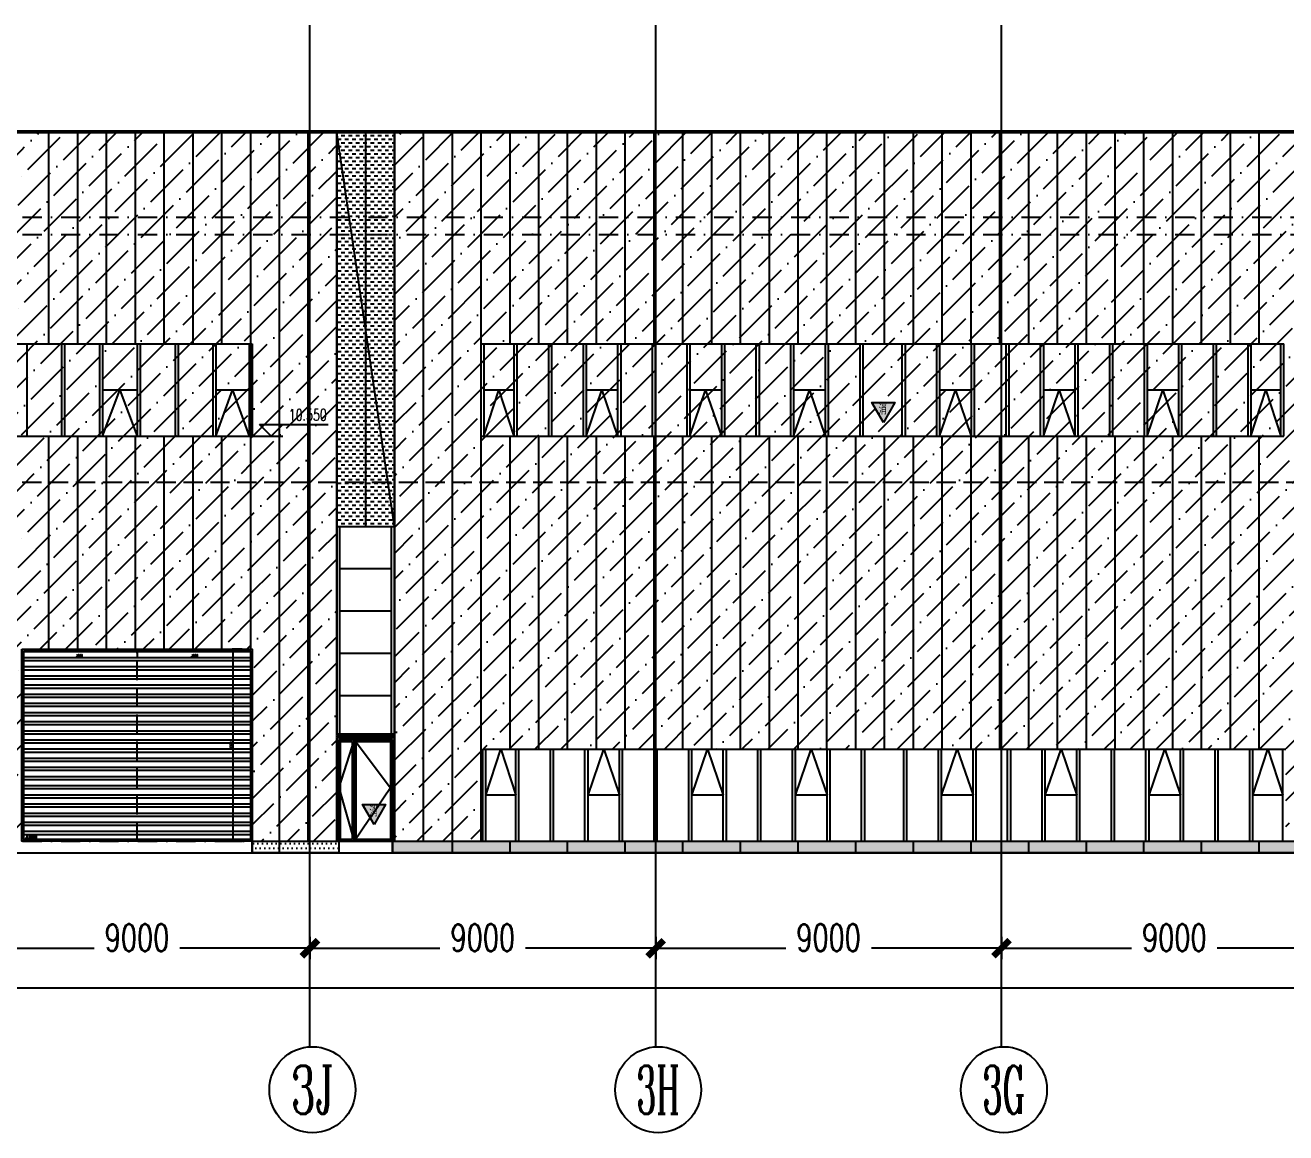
# Model space of a CAD drawing. Extents: x -2072575 to 87763, y 445513 to 805276.
# Drawn here: x -29752 to 3058, y 495627 to 524462 of the extents above; entities that cross this region are included whole.
import ezdxf
from ezdxf.enums import TextEntityAlignment as Align

# ---------------------------------------------------------------- set-up
doc = ezdxf.new("R2010")
doc.units = 0
doc.header["$LTSCALE"] = 1000
for name, pattern in [('__DASH', [0.35, 0.25, -0.1]), ('CENTER', [2, 1.25, -0.25, 0.25, -0.25]), ('DASHDOT', [1, 0.5, -0.25, 0, -0.25]), ('DOT', [0.25, 0, -0.25]), ('DOTE', [2.42, 2, -0.2, 0.02, -0.2])]:
    doc.linetypes.add(name, pattern=pattern)
doc.layers.get('Defpoints').update_dxf_attribs({"color": 210})
for name, color, linetype in [('!ZN1-填充-8', 8, 'Continuous'), ('!ZN1-文字-7', 7, 'Continuous'), ('!ZN1-标注-173', 173, 'Continuous'), ('!ZN3-玻璃幕墙-4', 4, 'Continuous'), ('!ZN4-辅助材料-1', 1, 'Continuous'), ('!ZN5-铝材断面-6', 6, 'Continuous'), ('!ZN7-索引-3', 3, 'Continuous'), ('3符号', 3, 'Continuous'), ('3铝板幕墙', 3, 'Continuous'), ('4玻璃幕墙', 4, 'Continuous'), ('A-AXIS-DOTE', 14, 'DOTE'), ('A-HATCH-2', 251, 'Continuous'), ('A-LIN-V', 9, 'Continuous'), ('A-WINDOW', 140, 'Continuous'), ('A-云线', 50, 'Continuous'), ('A-门窗表显示尺寸', 160, 'Continuous'), ('AS-WALL', 40, 'Continuous'), ('DIM', 173, 'Continuous'), ('DIM_ELEV', 3, 'Continuous'), ('DOT', 8, 'DOT'), ('DOTE', 1, 'CENTER'), ('IE-填充-JYZS', 7, 'Continuous'), ('PUB_TEXT', 7, 'Continuous'), ('压型钢板', 23, 'Continuous')]:
    doc.layers.add(name, color=color, linetype=linetype)
doc.layers.add('A-WALL-HATCH', color=8, linetype='Continuous', lineweight=13)
doc.layers.add('A-加建区域', color=47, linetype='Continuous', plot=False)
doc.styles.add('_TCH_AXIS', font='COMPLEX', dxfattribs={"bigfont": 'GBCBIG'})
doc.styles.add('_TCH_DIM', font='SIMPLEX', dxfattribs={"bigfont": 'GBCBIG'})
doc.styles.add('A-DIM_T3', font='SIMPLEX', dxfattribs={"width": 0.705882, "bigfont": 'GBCBIG'})
doc.styles.add('A-STANDARD', font='SIMPLEX', dxfattribs={"bigfont": 'GBCBIG'})
doc.styles.add('DHTEXT-1', font='romans.shx', dxfattribs={"width": 0.7, "bigfont": 'chinese.shx'})
doc.styles.add('样式 1', font='romans.shx', dxfattribs={"width": 0.7, "bigfont": 'chinese.shx'})
doc.dimstyles.new('A-DIM&&20', dxfattribs={"dimtxt": 59.5, "dimasz": 20, "dimexe": 20, "dimexo": 20, "dimgap": 25.25, "dimtad": 1, "dimdec": 0, "dimzin": 0, "dimdsep": 46, "dimtxsty": 'A-DIM_T3', "dimblk": 'ARCHTICK', "dimcen": 0.09, "dimclrt": 7, "dimazin": 2, "dimtfac": 1, "dimtdec": 0, "dimtix": 1, "dimtmove": 2, "dimatfit": 3, "dimfxl": 0, "dimtolj": 1, "dimtzin": 0, "dimarcsym": 0})
doc.dimstyles.new('ZN280', dxfattribs={"dimscale": 280, "dimtxt": 2.5, "dimasz": 1.5, "dimexe": 1, "dimexo": 2, "dimgap": 0.9, "dimtad": 1, "dimdec": 0, "dimdsep": 46, "dimtxsty": 'DHTEXT-1', "dimblk": 'ARCHTICK', "dimcen": 2.5, "dimclrd": 173, "dimclre": 173, "dimclrt": 7, "dimazin": 2, "dimtfac": 1, "dimtdec": 0, "dimtix": 1, "dimtmove": 2, "dimatfit": 3, "dimfxl": 0, "dimarcsym": 0})
pattern_1 = [(45, (119669.48, -503214.68), (252.5697, 926.0889), [1190.625, -238.125, 0, -238.125])]

# ---------------------------------------------------------------- blocks, each defined once
blk = doc.blocks.new('消防救援口标识')
blk.add_wipeout([(0, 0), (-150, 260), (150, 260)]).dxf.layer = '!ZN1-标注-173'
at = {"layer": '!ZN1-填充-8'}
h = blk.add_hatch(color=252, dxfattribs=at)
h.dxf.hatch_style = 1
h.paths.add_polyline_path([(0, 0), (-150, 260), (150, 260)])
at = {"layer": '!ZN1-标注-173'}
blk.add_lwpolyline([(0, 0), (-150, 260), (150, 260)], close=True, dxfattribs=at)
at = {"layer": '!ZN1-文字-7', "ltscale": 1.5, "style": '样式 1', "width": 0.7}
blk.add_text('消', height=120, dxfattribs=at).set_placement((-62, 164), align=Align.MIDDLE_LEFT)
blk = doc.blocks.new('w4243')
at = {"layer": '!ZN4-辅助材料-1', "xscale": 2, "yscale": 2, "zscale": 2}
blk.add_blockref('消防救援口标识', (-1646421, 506714), dxfattribs=at)
blk = doc.blocks.new('WM1328')
at = {"layer": '4玻璃幕墙'}
for p, q in [((-1822540, 519937), (-1821040, 519937)), ((-1822540, 517237), (-1822540, 519937)), ((-1822490, 517237), (-1822490, 519887)), ((-1822490, 519887), (-1822090, 519887)), ((-1822440, 517287), (-1822440, 519837)), ((-1822440, 519837), (-1822140, 519837)), ((-1822140, 519837), (-1822140, 517287)), ((-1822090, 517237), (-1822090, 519887)), ((-1822090, 519887), (-1821090, 519887)), ((-1822040, 517287), (-1822040, 519837)), ((-1822040, 519837), (-1821140, 519837)), ((-1821090, 519887), (-1821090, 517237)), ((-1821040, 519937), (-1821040, 517237)), ((-1821040, 517237), (-1822540, 517237)), ((-1822140, 517287), (-1822440, 517287)), ((-1821140, 517287), (-1822040, 517287))]:
    blk.add_line(p, q, dxfattribs=at)
blk.add_lwpolyline([(-1822090, 519887), (-1822490, 518640), (-1822090, 517237)], dxfattribs=at)
at = {"layer": 'A-WALL-HATCH'}
blk.add_blockref('w4243', (-175149, 10966), dxfattribs=at)
at = {"layer": '4玻璃幕墙'}
blk.add_line((-1821140, 519837), (-1821140, 517287), dxfattribs=at)
blk.add_lwpolyline([(-1822090, 519887), (-1821140, 518630), (-1822090, 517237)], dxfattribs=at)
blk = doc.blocks.new('_ArchTick')
at = {"color": 0, "linetype": 'ByBlock', "const_width": 0.4}
blk.add_lwpolyline([(-0.5, -0.5), (0.5, 0.5)], dxfattribs=at)
blk = doc.blocks.new('*D29')
at = {"layer": 'A-门窗表显示尺寸', "color": 0, "lineweight": -2, "transparency": 16777216}
for p, q in [((-1641480, 522217), (-1641480, 522000)), ((-1641480, 522020), (-1638480, 522020)), ((-1638480, 522217), (-1638480, 522000))]:
    blk.add_line(p, q, dxfattribs=at)
at = {"layer": 'Defpoints', "color": 0, "transparency": 16777216}
for p in [(-1641480, 522237), (-1638480, 522237), (-1638480, 522020)]:
    blk.add_point(p, dxfattribs=at)
at = {"layer": 'A-门窗表显示尺寸', "color": 0, "lineweight": -2, "transparency": 16777216, "xscale": 20, "yscale": 20, "zscale": 20, "rotation": 180}
blk.add_blockref('_ArchTick', (-1641480, 522020), dxfattribs=at)
at = {"layer": 'A-门窗表显示尺寸', "color": 0, "lineweight": -2, "transparency": 16777216, "xscale": 20, "yscale": 20, "zscale": 20}
blk.add_blockref('_ArchTick', (-1638480, 522020), dxfattribs=at)
at = {"layer": 'A-门窗表显示尺寸', "color": 7, "transparency": 16777216, "insert": (-1639980, 522075), "char_height": 59.5, "attachment_point": 5, "style": 'A-DIM_T3'}
blk.add_mtext('\\A1;3000', dxfattribs=at)
blk = doc.blocks.new('*D30')
at = {"layer": 'A-门窗表显示尺寸', "color": 0, "lineweight": -2, "transparency": 16777216}
for p, q in [((-1644480, 522217), (-1644480, 522000)), ((-1644480, 522020), (-1641480, 522020)), ((-1641480, 522217), (-1641480, 522000))]:
    blk.add_line(p, q, dxfattribs=at)
at = {"layer": 'Defpoints', "color": 0, "transparency": 16777216}
for p in [(-1644480, 522237), (-1641480, 522237), (-1641480, 522020)]:
    blk.add_point(p, dxfattribs=at)
at = {"layer": 'A-门窗表显示尺寸', "color": 0, "lineweight": -2, "transparency": 16777216, "xscale": 20, "yscale": 20, "zscale": 20, "rotation": 180}
blk.add_blockref('_ArchTick', (-1644480, 522020), dxfattribs=at)
at = {"layer": 'A-门窗表显示尺寸', "color": 0, "lineweight": -2, "transparency": 16777216, "xscale": 20, "yscale": 20, "zscale": 20}
blk.add_blockref('_ArchTick', (-1641480, 522020), dxfattribs=at)
at = {"layer": 'A-门窗表显示尺寸', "color": 7, "transparency": 16777216, "insert": (-1642980, 522075), "char_height": 59.5, "attachment_point": 5, "style": 'A-DIM_T3'}
blk.add_mtext('\\A1;3000', dxfattribs=at)
blk = doc.blocks.new('*D31')
at = {"layer": 'A-门窗表显示尺寸', "color": 0, "lineweight": -2, "transparency": 16777216}
for p, q in [((-1638740, 522237), (-1639001, 522237)), ((-1638981, 517237), (-1638981, 522237)), ((-1638740, 517237), (-1639001, 517237))]:
    blk.add_line(p, q, dxfattribs=at)
at = {"layer": 'Defpoints', "color": 0, "transparency": 16777216}
for p in [(-1638981, 522237), (-1638720, 522237), (-1638720, 517237)]:
    blk.add_point(p, dxfattribs=at)
at = {"layer": 'A-门窗表显示尺寸', "color": 0, "lineweight": -2, "transparency": 16777216, "xscale": 20, "yscale": 20, "zscale": 20}
for p, rotation in [((-1638981, 522237), 90), ((-1638981, 517237), 270)]:
    blk.add_blockref('_ArchTick', p, dxfattribs=dict(at, rotation=rotation))
at = {"layer": 'A-门窗表显示尺寸', "color": 7, "transparency": 16777216, "insert": (-1639036, 519737), "char_height": 59.5, "attachment_point": 5, "rotation": 90, "style": 'A-DIM_T3'}
blk.add_mtext('\\A1;5000', dxfattribs=at)
blk = doc.blocks.new('*D1073')
at = {"layer": 'Defpoints', "color": 0, "ltscale": 2800, "transparency": 16777216}
for p in [(0, -1926), (184000, -1926), (184000, -3824)]:
    blk.add_point(p, dxfattribs=at)
at = {"layer": 'DIM', "color": 173, "linetype": 'ByBlock', "lineweight": -2, "ltscale": 2800, "transparency": 16777216}
for p, q in [((0, -2486), (0, -4104)), ((184000, -2486), (184000, -4104)), ((0, -3824), (90403, -3824)), ((184000, -3824), (93497, -3824))]:
    blk.add_line(p, q, dxfattribs=at)
at = {"layer": 'DIM', "color": 173, "lineweight": -2, "ltscale": 2800, "transparency": 16777216, "xscale": 420, "yscale": 420, "zscale": 420, "rotation": 180}
blk.add_blockref('_ArchTick', (0, -3824), dxfattribs=at)
at = {"layer": 'DIM', "color": 173, "lineweight": -2, "ltscale": 2800, "transparency": 16777216, "xscale": 420, "yscale": 420, "zscale": 420}
blk.add_blockref('_ArchTick', (184000, -3824), dxfattribs=at)
at = {"layer": 'DIM', "color": 7, "ltscale": 2800, "transparency": 16777216, "insert": (91950, -3549), "char_height": 700, "attachment_point": 5, "style": 'DHTEXT-1'}
blk.add_mtext('184000', dxfattribs=at)
blk = doc.blocks.new('*D1090')
at = {"layer": 'Defpoints', "color": 0, "ltscale": 2800, "transparency": 16777216}
for p in [(103000, -1926), (112000, -1926), (112000, -2784)]:
    blk.add_point(p, dxfattribs=at)
at = {"layer": 'DIM', "color": 173, "linetype": 'ByBlock', "lineweight": -2, "ltscale": 2800, "transparency": 16777216}
for p, q in [((103000, -2486), (103000, -3064)), ((112000, -2486), (112000, -3064)), ((103000, -2784), (106385, -2784)), ((112000, -2784), (108615, -2784))]:
    blk.add_line(p, q, dxfattribs=at)
at = {"layer": 'DIM', "color": 173, "lineweight": -2, "ltscale": 2800, "transparency": 16777216, "xscale": 420, "yscale": 420, "zscale": 420, "rotation": 180}
blk.add_blockref('_ArchTick', (103000, -2784), dxfattribs=at)
at = {"layer": 'DIM', "color": 173, "lineweight": -2, "ltscale": 2800, "transparency": 16777216, "xscale": 420, "yscale": 420, "zscale": 420}
blk.add_blockref('_ArchTick', (112000, -2784), dxfattribs=at)
at = {"layer": 'DIM', "color": 7, "ltscale": 2800, "transparency": 16777216, "insert": (107500, -2509), "char_height": 700, "attachment_point": 5, "style": 'DHTEXT-1'}
blk.add_mtext('9000', dxfattribs=at)
blk = doc.blocks.new('*D1091')
at = {"layer": 'Defpoints', "color": 0, "ltscale": 2800, "transparency": 16777216}
for p in [(112000, -1926), (121000, -1926), (121000, -2784)]:
    blk.add_point(p, dxfattribs=at)
at = {"layer": 'DIM', "color": 173, "linetype": 'ByBlock', "lineweight": -2, "ltscale": 2800, "transparency": 16777216}
for p, q in [((112000, -2486), (112000, -3064)), ((121000, -2486), (121000, -3064)), ((112000, -2784), (115385, -2784)), ((121000, -2784), (117615, -2784))]:
    blk.add_line(p, q, dxfattribs=at)
at = {"layer": 'DIM', "color": 173, "lineweight": -2, "ltscale": 2800, "transparency": 16777216, "xscale": 420, "yscale": 420, "zscale": 420, "rotation": 180}
blk.add_blockref('_ArchTick', (112000, -2784), dxfattribs=at)
at = {"layer": 'DIM', "color": 173, "lineweight": -2, "ltscale": 2800, "transparency": 16777216, "xscale": 420, "yscale": 420, "zscale": 420}
blk.add_blockref('_ArchTick', (121000, -2784), dxfattribs=at)
at = {"layer": 'DIM', "color": 7, "ltscale": 2800, "transparency": 16777216, "insert": (116500, -2509), "char_height": 700, "attachment_point": 5, "style": 'DHTEXT-1'}
blk.add_mtext('9000', dxfattribs=at)
blk = doc.blocks.new('*D1092')
at = {"layer": 'Defpoints', "color": 0, "ltscale": 2800, "transparency": 16777216}
for p in [(121000, -1926), (130000, -1926), (130000, -2784)]:
    blk.add_point(p, dxfattribs=at)
at = {"layer": 'DIM', "color": 173, "linetype": 'ByBlock', "lineweight": -2, "ltscale": 2800, "transparency": 16777216}
for p, q in [((121000, -2486), (121000, -3064)), ((130000, -2486), (130000, -3064)), ((121000, -2784), (124385, -2784)), ((130000, -2784), (126615, -2784))]:
    blk.add_line(p, q, dxfattribs=at)
at = {"layer": 'DIM', "color": 173, "lineweight": -2, "ltscale": 2800, "transparency": 16777216, "xscale": 420, "yscale": 420, "zscale": 420, "rotation": 180}
blk.add_blockref('_ArchTick', (121000, -2784), dxfattribs=at)
at = {"layer": 'DIM', "color": 173, "lineweight": -2, "ltscale": 2800, "transparency": 16777216, "xscale": 420, "yscale": 420, "zscale": 420}
blk.add_blockref('_ArchTick', (130000, -2784), dxfattribs=at)
at = {"layer": 'DIM', "color": 7, "ltscale": 2800, "transparency": 16777216, "insert": (125500, -2509), "char_height": 700, "attachment_point": 5, "style": 'DHTEXT-1'}
blk.add_mtext('9000', dxfattribs=at)
blk = doc.blocks.new('*D1093')
at = {"layer": 'Defpoints', "color": 0, "ltscale": 2800, "transparency": 16777216}
for p in [(130000, -1926), (139000, -1926), (139000, -2784)]:
    blk.add_point(p, dxfattribs=at)
at = {"layer": 'DIM', "color": 173, "linetype": 'ByBlock', "lineweight": -2, "ltscale": 2800, "transparency": 16777216}
for p, q in [((130000, -2486), (130000, -3064)), ((139000, -2486), (139000, -3064)), ((130000, -2784), (133385, -2784)), ((139000, -2784), (135615, -2784))]:
    blk.add_line(p, q, dxfattribs=at)
at = {"layer": 'DIM', "color": 173, "lineweight": -2, "ltscale": 2800, "transparency": 16777216, "xscale": 420, "yscale": 420, "zscale": 420, "rotation": 180}
blk.add_blockref('_ArchTick', (130000, -2784), dxfattribs=at)
at = {"layer": 'DIM', "color": 173, "lineweight": -2, "ltscale": 2800, "transparency": 16777216, "xscale": 420, "yscale": 420, "zscale": 420}
blk.add_blockref('_ArchTick', (139000, -2784), dxfattribs=at)
at = {"layer": 'DIM', "color": 7, "ltscale": 2800, "transparency": 16777216, "insert": (134500, -2509), "char_height": 700, "attachment_point": 5, "style": 'DHTEXT-1'}
blk.add_mtext('9000', dxfattribs=at)
blk = doc.blocks.new('卓越-轴号')
blk.add_circle((0, 0), 4)
at = {"color": 0, "style": '_TCH_AXIS', "width": 1.041667, "flags": 8}
blk.add_attdef('A', text='', height=4.48, dxfattribs=at).set_placement((-2, -2.24), (2, -2.24), align=Align.FIT)
blk = doc.blocks.new('*U117')
at = {"layer": '!ZN3-玻璃幕墙-4', "color": 7, "ltscale": 10}
blk.add_lwpolyline([(0, 0), (453, 1200), (905, 0)], dxfattribs=at)
blk = doc.blocks.new('*U116')
at = {"layer": '!ZN3-玻璃幕墙-4', "color": 7, "ltscale": 10}
blk.add_lwpolyline([(0, 0), (433, 1200), (865, 0)], dxfattribs=at)
blk = doc.blocks.new('*U92')
at = {"layer": '!ZN3-玻璃幕墙-4', "color": 7, "ltscale": 10}
blk.add_lwpolyline([(0, 0), (390, 1200), (780, 0)], dxfattribs=at)
blk = doc.blocks.new('*U89')
at = {"layer": '!ZN3-玻璃幕墙-4', "color": 7, "ltscale": 10}
blk.add_lwpolyline([(0, 0), (410, 1200), (820, 0)], dxfattribs=at)
blk = doc.blocks.new('*U104')
at = {"layer": '!ZN3-玻璃幕墙-4', "color": 7, "ltscale": 10}
blk.add_lwpolyline([(0, 0), (390, 1200), (780, 0)], dxfattribs=at)
blk = doc.blocks.new('20250919091115')
at = {"layer": '!ZN1-填充-8'}
h = blk.add_hatch(dxfattribs=at)
h.set_pattern_fill('ANSI36', color=256, scale=300, style=0)
h.set_pattern_definition(pattern_1)
h.paths.add_polyline_path([(101942, 1111), (101942, 1289), (101853, 1289), (101853, 1111)], flags=0)
h.paths.add_polyline_path([(95745, 2143), (95955, 2143), (95955, 2232), (95745, 2232)], flags=0)
h.paths.add_polyline_path([(89585, 98), (89838, 98), (89838, 187), (89585, 187)], flags=0)
h.paths.add_polyline_path([(89500, 0), (89500, 2400), (102240, 2400), (102240, 0), (104500, 0), (104500, 18450), (87200, 18450), (87200, 8400), (87200, 3000), (87200, 2800), (87200, 0), (87200, 0)])
h = blk.add_hatch(dxfattribs=at)
h.set_pattern_fill('ANSI36', color=256, scale=300, style=0)
h.set_pattern_definition(pattern_1)
h.paths.add_polyline_path([(110500, 18450), (104500, 18450), (104500, 5000), (110500, 5000)])
h = blk.add_hatch(dxfattribs=at)
h.set_pattern_fill('ANSI36', color=256, scale=300, style=0)
h.set_pattern_definition(pattern_1)
h.paths.add_polyline_path([(110500, 0), (112700, 0), (112700, 18450), (110500, 18450)])
blk = doc.blocks.new('20250919091138')
at = {"layer": '!ZN1-填充-8'}
h = blk.add_hatch(dxfattribs=at)
h.set_pattern_fill('ANSI36', color=256, scale=300, style=0)
h.set_pattern_definition(pattern_1)
h.paths.add_polyline_path([(114200, 0), (116500, 0), (116500, 2400), (137400, 2400), (137400, 0), (116500, 0), (139600, 0), (139600, 18450), (114200, 18450)])
blk = doc.blocks.new('20250924150415')
at = {"ltscale": 10}
blk.add_wipeout([(0, 0), (0, 120), (1500, 120), (1500, 0)], dxfattribs=at).dxf.layer = '3铝板幕墙'
at = {"layer": '!ZN1-填充-8'}
h = blk.add_hatch(dxfattribs=at)
h.set_pattern_fill('DOTS', color=141, scale=20, style=0)
h.set_pattern_definition([(0, (1780047.875, -510492.864), (15.875, 31.75), [0, -31.75])])
h.paths.add_polyline_path([(0, 120), (1500, 120), (1500, 0), (0, 0)])
blk = doc.blocks.new('434')
at = {"layer": 'A-HATCH-2'}
h = blk.add_hatch(dxfattribs=at)
h.set_pattern_fill('ANSI32', color=256, scale=50, angle=45)
h.set_pattern_definition([(180, (-500, 6e-11), (-1e-14, -238.125), []), (180, (-579.38, 79.38), (-1e-14, -238.125), [])])
h.paths.add_polyline_path([(-1644480.2, 522187.5), (-1638530.2, 522187.5), (-1638530.2, 517287.5), (-1644480.2, 517287.5)])
at = {"layer": 'A-AXIS-DOTE', "linetype": '__DASH', "ltscale": 2}
blk.add_line((-1641480.2, 517237.5), (-1641480.2, 522237.5), dxfattribs=at)
at = {"layer": 'A-WINDOW'}
for points in [[(-1644480.2, 522237.5), (-1638480.2, 522237.5), (-1638480.2, 517237.5), (-1644480.2, 517237.5)], [(-1644430.2, 522187.5), (-1638530.2, 522187.5), (-1638530.2, 517287.5), (-1644430.2, 517287.5)]]:
    blk.add_lwpolyline(points, close=True, dxfattribs=at)
at = {"layer": 'A-门窗表显示尺寸', "color": 3, "style": 'A-STANDARD', "width": 0.705882}
blk.add_text('JLM6050', height=59.5, dxfattribs=at).set_placement((-1644380, 517317.5))
at = {"layer": 'A-门窗表显示尺寸'}
for p1, p2, distance, picture, middle in [((-1644480.2, 522237.5), (-1641480.2, 522237.5), -217.5, '*D30', (-1642980.2, 522075)), ((-1641480.2, 522237.5), (-1638480.2, 522237.5), -217.5, '*D29', (-1639980.2, 522075)), ((-1638720.2, 517237.5), (-1638720.2, 522237.5), 260.4, '*D31', (-1639035.6, 519737.5))]:
    dim = blk.add_aligned_dim(p1=p1, p2=p2, distance=distance, dimstyle='A-DIM&&20', dxfattribs=at)
    dim.commit()
    dim.dimension.update_dxf_attribs({"geometry": picture, "text_midpoint": middle})
blk = doc.blocks.new('20250821140411')
at = {"layer": 'DOT', "linetype": 'DASHDOT'}
for p, q in [((-7489.1, 18500), (190989.5, 18500)), ((-7489.1, 16250), (190989.5, 16250)), ((-7489.1, 15800), (190989.5, 15800)), ((-7489.1, 0), (190989.5, 0))]:
    blk.add_line(p, q, dxfattribs=at)
at = {"layer": 'DOTE', "ltscale": 280}
for p, q in [((112000, -5350), (112000, 21247.6)), ((121000, -5350), (121000, 21247.6)), ((130000, -5350), (130000, 21247.6))]:
    blk.add_line(p, q, dxfattribs=at)
at = {"layer": '3符号', "color": 7}
ref = blk.add_blockref('卓越-轴号', (112064.3, -6468.2), dxfattribs=dict(at, xscale=280, yscale=280, zscale=280))
ref.add_attrib('A', '3J', dxfattribs={"layer": '0', "color": 0, "height": 1254.4, "style": '_TCH_AXIS', "width": 0.625}).set_placement((111504.3, -7095.4), (112624.3, -7095.4), align=Align.FIT)
ref = blk.add_blockref('卓越-轴号', (121064.3, -6468.2), dxfattribs=dict(at, xscale=280, yscale=280, zscale=280))
ref.add_attrib('A', '3H', dxfattribs={"layer": '0', "color": 0, "height": 1254.4, "style": '_TCH_AXIS', "width": 0.480769}).set_placement((120504.3, -7095.4), (121624.3, -7095.4), align=Align.FIT)
ref = blk.add_blockref('卓越-轴号', (130064.3, -6468.2), dxfattribs=dict(at, xscale=280, yscale=280, zscale=280))
ref.add_attrib('A', '3G', dxfattribs={"layer": '0', "color": 0, "height": 1254.4, "style": '_TCH_AXIS', "width": 0.506757}).set_placement((129504.3, -7095.4), (130624.3, -7095.4), align=Align.FIT)
at = {"layer": 'A-LIN-V'}
blk.add_blockref('434', (1748980.2, -517237.5), dxfattribs=at)
at = {"layer": 'DIM', "ltscale": 2800}
for base, p1, p2, picture, middle in [((184000, -3824.1), (0, -1926.1), (184000, -1926.1), '*D1073', (91950, -3549.1)), ((112000, -2784.1), (103000, -1926.1), (112000, -1926.1), '*D1090', (107500, -2509.1)), ((121000, -2784.1), (112000, -1926.1), (121000, -1926.1), '*D1091', (116500, -2509.1)), ((130000, -2784.1), (121000, -1926.1), (130000, -1926.1), '*D1092', (125500, -2509.1)), ((139000, -2784.1), (130000, -1926.1), (139000, -1926.1), '*D1093', (134500, -2509.1))]:
    dim = blk.add_linear_dim(base=base, p1=p1, p2=p2, angle=0, dimstyle='ZN280', dxfattribs=at)
    dim.commit()
    dim.dimension.update_dxf_attribs({"geometry": picture, "text_midpoint": middle, "dimtype": 129})

msp = doc.modelspace()

# ---------------------------------------------------------------- hatches: boundary and pattern name
at = {"layer": '!ZN1-填充-8'}
h = msp.add_hatch(dxfattribs=at)
h.set_pattern_fill('DOTS', color=141, scale=75, style=0)
h.paths.add_polyline_path([(-23841.4, 503214.7), (-21591.8, 503214.7), (-21591.8, 502914.7), (-23841.4, 502914.7)])
h = msp.add_hatch(dxfattribs=at)
h.set_pattern_fill('DOTS', color=141, scale=75, style=0)
h.paths.add_polyline_path([(-20191.8, 503214.7), (24658.2, 503214.7), (24658.2, 502914.7), (-20191.8, 502914.7)])
at = {"layer": 'IE-填充-JYZS', "ltscale": 10}
h = msp.add_hatch(dxfattribs=at)
h.set_pattern_fill('DOTS', color=141, scale=10)
h.set_pattern_definition([(0, (-135241.771, 521664.675), (7.9375, 15.875), [0, -15.875])])
h.paths.add_polyline_path([(-135241.8, 521714.7), (50458.2, 521714.7), (50458.2, 521664.7), (-135241.8, 521664.7)])
h = msp.add_hatch(dxfattribs=at)
h.set_pattern_fill('DASH', color=253, scale=100)
h.set_pattern_definition([(0, (-14672.3, 0), (95.25, 95.25), [95.25, -95.25])])
h.paths.add_polyline_path([(-21641.8, 511414.7), (-20141.8, 511414.7), (-20141.8, 521664.7), (-21641.8, 521664.7)])

# ---------------------------------------------------------------- linework, layer by layer
at = {"layer": '3铝板幕墙', "ltscale": 1000}
for p, q in [((-29141.8, 521714.7), (-29141.8, 521664.7)), ((-27641.8, 521714.7), (-27641.8, 521664.7)), ((-26141.8, 521714.7), (-26141.8, 521664.7)), ((-24641.8, 521714.7), (-24641.8, 521664.7)), ((-23141.8, 521714.7), (-23141.8, 521664.7)), ((-21641.8, 521714.7), (-21641.8, 521664.7)), ((-20141.8, 521714.7), (-20141.8, 521664.7)), ((-18641.8, 521714.7), (-18641.8, 521664.7)), ((-17141.8, 521714.7), (-17141.8, 521664.7)), ((-15641.8, 521714.7), (-15641.8, 521664.7)), ((-14141.8, 521714.7), (-14141.8, 521664.7)), ((-12641.8, 521714.7), (-12641.8, 521664.7)), ((-11141.8, 521714.7), (-11141.8, 521664.7)), ((-9641.8, 521714.7), (-9641.8, 521664.7)), ((-8141.8, 521714.7), (-8141.8, 521664.7)), ((-6641.8, 521714.7), (-6641.8, 521664.7)), ((-5141.8, 521714.7), (-5141.8, 521664.7)), ((-3641.8, 521714.7), (-3641.8, 521664.7)), ((-2141.8, 521714.7), (-2141.8, 521664.7)), ((-641.8, 521714.7), (-641.8, 521664.7)), ((858.2, 521714.7), (858.2, 521664.7)), ((2358.2, 521714.7), (2358.2, 521664.7)), ((-23141.8, 503214.7), (-23141.8, 502914.7)), ((-18641.8, 503214.7), (-18641.8, 502914.7)), ((-17141.8, 503214.7), (-17141.8, 502914.7)), ((-15641.8, 503214.7), (-15641.8, 502914.7)), ((-14141.8, 503214.7), (-14141.8, 502914.7)), ((-12641.8, 503214.7), (-12641.8, 502914.7)), ((-11141.8, 503214.7), (-11141.8, 502914.7)), ((-9641.8, 503214.7), (-9641.8, 502914.7)), ((-8141.8, 503214.7), (-8141.8, 502914.7)), ((-6641.8, 503214.7), (-6641.8, 502914.7)), ((-5141.8, 503214.7), (-5141.8, 502914.7)), ((-3641.8, 503214.7), (-3641.8, 502914.7)), ((-2141.8, 503214.7), (-2141.8, 502914.7)), ((-641.8, 503214.7), (-641.8, 502914.7)), ((858.2, 503214.7), (858.2, 502914.7)), ((2358.2, 503214.7), (2358.2, 502914.7))]:
    msp.add_line(p, q, dxfattribs=at)
msp.add_lwpolyline([(-135241.8, 521714.7), (50458.2, 521714.7), (50458.2, 521664.7), (-135241.8, 521664.7)], close=True, dxfattribs=at)
at = {"layer": '4玻璃幕墙', "ltscale": 10}
for p, q in [((-44841.8, 516164.7), (-23841.8, 516164.7)), ((-29711.8, 516164.7), (-29711.8, 513764.7)), ((-28806.8, 516164.7), (-28806.8, 513764.7)), ((-28726.8, 516164.7), (-28726.8, 513764.7)), ((-27821.8, 516164.7), (-27821.8, 513764.7)), ((-27741.8, 516164.7), (-27741.8, 513764.7)), ((-26836.8, 516164.7), (-26836.8, 513764.7)), ((-26756.8, 516164.7), (-26756.8, 513764.7)), ((-25851.8, 516164.7), (-25851.8, 513764.7)), ((-25771.8, 516164.7), (-25771.8, 513764.7)), ((-24866.8, 516164.7), (-24866.8, 513764.7)), ((-24786.8, 516164.7), (-24786.8, 513764.7)), ((-23921.8, 516164.7), (-23921.8, 513764.7)), ((-23841.8, 516164.7), (-23841.8, 513764.7)), ((-17892, 516164.7), (-17892, 513764.7)), ((-17892, 516164.7), (3008, 516164.7)), ((-17812, 516164.7), (-17812, 513764.7)), ((-17032, 516164.7), (-17032, 513764.7)), ((-16952, 516164.7), (-16952, 513764.7)), ((-16132, 516164.7), (-16132, 513764.7)), ((-16052, 516164.7), (-16052, 513764.7)), ((-15232, 516164.7), (-15232, 513764.7)), ((-15152, 516164.7), (-15152, 513764.7)), ((-14332, 516164.7), (-14332, 513764.7)), ((-14252, 516164.7), (-14252, 513764.7)), ((-13432, 516164.7), (-13432, 513764.7)), ((-13352, 516164.7), (-13352, 513764.7)), ((-12532, 516164.7), (-12532, 513764.7)), ((-12452, 516164.7), (-12452, 513764.7)), ((-11632, 516164.7), (-11632, 513764.7)), ((-11552, 516164.7), (-11552, 513764.7)), ((-10732, 516164.7), (-10732, 513764.7)), ((-10652, 516164.7), (-10652, 513764.7)), ((-9832, 516164.7), (-9832, 513764.7)), ((-9752, 516164.7), (-9752, 513764.7)), ((-8932, 516164.7), (-8932, 513764.7)), ((-8852, 516164.7), (-8852, 513764.7)), ((-8032, 516164.7), (-8032, 513764.7)), ((-7952, 516164.7), (-7952, 513764.7)), ((-6932, 516164.7), (-6932, 513764.7)), ((-6852, 516164.7), (-6852, 513764.7)), ((-6032, 516164.7), (-6032, 513764.7)), ((-5952, 516164.7), (-5952, 513764.7)), ((-5132, 516164.7), (-5132, 513764.7)), ((-5052, 516164.7), (-5052, 513764.7)), ((-4232, 516164.7), (-4232, 513764.7)), ((-4152, 516164.7), (-4152, 513764.7)), ((-3332, 516164.7), (-3332, 513764.7)), ((-3252, 516164.7), (-3252, 513764.7)), ((-2432, 516164.7), (-2432, 513764.7)), ((-2352, 516164.7), (-2352, 513764.7)), ((-1532, 516164.7), (-1532, 513764.7)), ((-1452, 516164.7), (-1452, 513764.7)), ((-632, 516164.7), (-632, 513764.7)), ((-552, 516164.7), (-552, 513764.7)), ((268, 516164.7), (268, 513764.7)), ((348, 516164.7), (348, 513764.7)), ((1168, 516164.7), (1168, 513764.7)), ((1248, 516164.7), (1248, 513764.7)), ((2068, 516164.7), (2068, 513764.7)), ((2148, 516164.7), (2148, 513764.7)), ((2928, 513764.7), (2928, 516164.7)), ((3008, 513764.7), (3008, 516164.7)), ((-26836.8, 514964.7), (-27741.8, 514964.7)), ((-23921.8, 514964.7), (-24786.8, 514964.7)), ((-17032, 514964.7), (-17812, 514964.7)), ((-14332, 514964.7), (-15152, 514964.7)), ((-11632, 514964.7), (-12452, 514964.7)), ((-8932, 514964.7), (-9752, 514964.7)), ((-5132, 514964.7), (-5952, 514964.7)), ((-2432, 514964.7), (-3252, 514964.7)), ((268, 514964.7), (-552, 514964.7)), ((2928, 514964.7), (2148, 514964.7)), ((-44841.8, 513764.7), (-23841.8, 513764.7)), ((-17892, 513764.7), (3008, 513764.7))]:
    msp.add_line(p, q, dxfattribs=at)
at = {"layer": '4玻璃幕墙', "ltscale": 1.5}
for p, q in [((-21641.8, 511414.7), (-20141.8, 511414.7)), ((-21561.8, 510314.7), (-20221.8, 510314.7)), ((-21561.8, 509214.7), (-20221.8, 509214.7)), ((-21561.8, 508114.7), (-20221.8, 508114.7)), ((-21561.8, 507014.7), (-20221.8, 507014.7)), ((-17841.8, 503214.7), (-17841.8, 505614.7)), ((-17841.8, 505614.7), (3058.2, 505614.7)), ((-17761.8, 503214.7), (-17761.8, 505614.7)), ((-16981.8, 503214.7), (-16981.8, 505614.7)), ((-16901.8, 503214.7), (-16901.8, 505614.7)), ((-16081.8, 503214.7), (-16081.8, 505614.7)), ((-16001.8, 503214.7), (-16001.8, 505614.7)), ((-15181.8, 503214.7), (-15181.8, 505614.7)), ((-15101.8, 503214.7), (-15101.8, 505614.7)), ((-14281.8, 503214.7), (-14281.8, 505614.7)), ((-14201.8, 503214.7), (-14201.8, 505614.7)), ((-13381.8, 503214.7), (-13381.8, 505614.7)), ((-13301.8, 503214.7), (-13301.8, 505614.7)), ((-12481.8, 503214.7), (-12481.8, 505614.7)), ((-12401.8, 503214.7), (-12401.8, 505614.7)), ((-11581.8, 503214.7), (-11581.8, 505614.7)), ((-11501.8, 503214.7), (-11501.8, 505614.7)), ((-10681.8, 503214.7), (-10681.8, 505614.7)), ((-10601.8, 503214.7), (-10601.8, 505614.7)), ((-9781.8, 503214.7), (-9781.8, 505614.7)), ((-9701.8, 503214.7), (-9701.8, 505614.7)), ((-8881.8, 503214.7), (-8881.8, 505614.7)), ((-8801.8, 503214.7), (-8801.8, 505614.7)), ((-7981.8, 503214.7), (-7981.8, 505614.7)), ((-7901.8, 503214.7), (-7901.8, 505614.7)), ((-6881.8, 503214.7), (-6881.8, 505614.7)), ((-6801.8, 503214.7), (-6801.8, 505614.7)), ((-5981.8, 503214.7), (-5981.8, 505614.7)), ((-5901.8, 503214.7), (-5901.8, 505614.7)), ((-5081.8, 503214.7), (-5081.8, 505614.7)), ((-5001.8, 503214.7), (-5001.8, 505614.7)), ((-4181.8, 503214.7), (-4181.8, 505614.7)), ((-4101.8, 503214.7), (-4101.8, 505614.7)), ((-3281.8, 503214.7), (-3281.8, 505614.7)), ((-3201.8, 503214.7), (-3201.8, 505614.7)), ((-2381.8, 503214.7), (-2381.8, 505614.7)), ((-2301.8, 503214.7), (-2301.8, 505614.7)), ((-1481.8, 503214.7), (-1481.8, 505614.7)), ((-1401.8, 503214.7), (-1401.8, 505614.7)), ((-581.8, 503214.7), (-581.8, 505614.7)), ((-501.8, 503214.7), (-501.8, 505614.7)), ((318.2, 503214.7), (318.2, 505614.7)), ((398.2, 503214.7), (398.2, 505614.7)), ((1218.2, 503214.7), (1218.2, 505614.7)), ((1298.2, 503214.7), (1298.2, 505614.7)), ((2118.2, 503214.7), (2118.2, 505614.7)), ((2198.2, 503214.7), (2198.2, 505614.7)), ((2978.2, 503214.7), (2978.2, 505614.7)), ((-16981.8, 504414.7), (-17761.8, 504414.7)), ((-14281.8, 504414.7), (-15101.8, 504414.7)), ((-11581.8, 504414.7), (-12401.8, 504414.7)), ((-8881.8, 504414.7), (-9701.8, 504414.7)), ((-5081.8, 504414.7), (-5901.8, 504414.7)), ((-2381.8, 504414.7), (-3201.8, 504414.7)), ((318.2, 504414.7), (-501.8, 504414.7)), ((2978.2, 504414.7), (2198.2, 504414.7)), ((-17841.8, 503214.7), (3058.2, 503214.7))]:
    msp.add_line(p, q, dxfattribs=at)
at = {"layer": 'A-LIN-V'}
for p, q in [((-135241.8, 521714.7), (50458.2, 521714.7)), ((-135241.8, 521664.7), (50458.2, 521664.7)), ((-21641.8, 511414.7), (-21641.8, 521664.7)), ((-20141.8, 511414.7), (-20141.8, 521664.7)), ((-23841.4, 503214.7), (-23841.4, 502914.7))]:
    msp.add_line(p, q, dxfattribs=at)
at = {"layer": 'A-加建区域', "linetype": '__DASH', "ltscale": 2}
msp.add_line((-141830.9, 512564.7), (56647.8, 512564.7), dxfattribs=at)
at = {"layer": 'AS-WALL'}
msp.add_line((-141830.9, 502914.7), (56647.8, 502914.7), dxfattribs=at)
msp.add_lwpolyline([(-20141.8, 511414.7), (-20141.8, 511414.7), (-21641.8, 521664.7)], dxfattribs=at)
at = {"layer": 'DIM_ELEV'}
for p, q in [((-23350.4, 513764.7), (-23650.4, 514064.7)), ((-23650.4, 514064.7), (-21862.4, 514064.7)), ((-23350.4, 513764.7), (-23050.4, 514064.7)), ((-24050.4, 513764.7), (-23050.4, 513764.7))]:
    msp.add_line(p, q, dxfattribs=at)
at = {"layer": '压型钢板', "ltscale": 10}
for p, q in [((-29141.8, 521714.7), (-29141.8, 516164.7)), ((-28391.8, 521714.7), (-28391.8, 516164.7)), ((-27641.8, 521714.7), (-27641.8, 516164.7)), ((-26891.8, 521714.7), (-26891.8, 516164.7)), ((-26141.8, 521714.7), (-26141.8, 516164.7)), ((-25391.8, 521714.7), (-25391.8, 516164.7)), ((-24641.8, 521714.7), (-24641.8, 516164.7)), ((-23891.8, 521714.7), (-23891.8, 508214.7)), ((-23141.8, 521714.7), (-23141.8, 503214.7)), ((-22391.8, 521714.7), (-22391.8, 503214.7)), ((-20891.8, 521714.7), (-20891.8, 511414.7)), ((-19391.8, 521714.7), (-19391.8, 503214.7)), ((-18641.8, 521714.7), (-18641.8, 503214.7)), ((-17891.8, 521714.7), (-17891.8, 503214.7)), ((-17141.8, 521714.7), (-17141.8, 516164.7)), ((-16391.8, 521714.7), (-16391.8, 516164.7)), ((-15641.8, 521714.7), (-15641.8, 516164.7)), ((-14891.8, 521714.7), (-14891.8, 516164.7)), ((-14141.8, 521714.7), (-14141.8, 516164.7)), ((-13391.8, 521714.7), (-13391.8, 516164.7)), ((-12641.8, 521714.7), (-12641.8, 516164.7)), ((-11891.8, 521714.7), (-11891.8, 516164.7)), ((-11141.8, 521714.7), (-11141.8, 516164.7)), ((-10391.8, 521714.7), (-10391.8, 516164.7)), ((-9641.8, 521714.7), (-9641.8, 516164.7)), ((-8891.8, 521714.7), (-8891.8, 516164.7)), ((-8141.8, 521714.7), (-8141.8, 516164.7)), ((-7391.8, 521714.7), (-7391.8, 516164.7)), ((-6641.8, 521714.7), (-6641.8, 516164.7)), ((-5891.8, 521714.7), (-5891.8, 516164.7)), ((-5141.8, 521714.7), (-5141.8, 516164.7)), ((-4391.8, 521714.7), (-4391.8, 516164.7)), ((-3641.8, 521714.7), (-3641.8, 516164.7)), ((-2891.8, 521714.7), (-2891.8, 516164.7)), ((-2141.8, 521714.7), (-2141.8, 516164.7)), ((-1391.8, 521714.7), (-1391.8, 516164.7)), ((-641.8, 521714.7), (-641.8, 516164.7)), ((108.2, 521714.7), (108.2, 516164.7)), ((858.2, 521714.7), (858.2, 516164.7)), ((1608.2, 521714.7), (1608.2, 516164.7)), ((2358.2, 521714.7), (2358.2, 516164.7)), ((-29141.8, 513764.7), (-29141.8, 508214.7)), ((-28391.8, 513764.7), (-28391.8, 508214.7)), ((-27641.8, 513764.7), (-27641.8, 508214.7)), ((-26891.8, 513764.7), (-26891.8, 508214.7)), ((-26141.8, 513764.7), (-26141.8, 508214.7)), ((-25391.8, 513764.7), (-25391.8, 508214.7)), ((-24641.8, 513764.7), (-24641.8, 508214.7)), ((-17141.8, 513764.7), (-17141.8, 505614.7)), ((-16391.8, 513764.7), (-16391.8, 505614.7)), ((-15641.8, 513764.7), (-15641.8, 505614.7)), ((-14891.8, 513764.7), (-14891.8, 505614.7)), ((-14141.8, 513764.7), (-14141.8, 505614.7)), ((-13391.8, 513764.7), (-13391.8, 505614.7)), ((-12641.8, 513764.7), (-12641.8, 505614.7)), ((-11891.8, 513764.7), (-11891.8, 505614.7)), ((-11141.8, 513764.7), (-11141.8, 505614.7)), ((-10391.8, 513764.7), (-10391.8, 505614.7)), ((-9641.8, 513764.7), (-9641.8, 505614.7)), ((-8891.8, 513764.7), (-8891.8, 505614.7)), ((-8141.8, 513764.7), (-8141.8, 505614.7)), ((-7391.8, 513764.7), (-7391.8, 505614.7)), ((-6641.8, 513764.7), (-6641.8, 505614.7)), ((-5891.8, 513764.7), (-5891.8, 505614.7)), ((-5141.8, 513764.7), (-5141.8, 505614.7)), ((-4391.8, 513764.7), (-4391.8, 505614.7)), ((-3641.8, 513764.7), (-3641.8, 505614.7)), ((-2891.8, 513764.7), (-2891.8, 505614.7)), ((-2141.8, 513764.7), (-2141.8, 505614.7)), ((-1391.8, 513764.7), (-1391.8, 505614.7)), ((-641.8, 513764.7), (-641.8, 505614.7)), ((108.2, 513764.7), (108.2, 505614.7)), ((858.2, 513764.7), (858.2, 505614.7)), ((1608.2, 513764.7), (1608.2, 505614.7)), ((2358.2, 513764.7), (2358.2, 505614.7))]:
    msp.add_line(p, q, dxfattribs=at)

# ---------------------------------------------------------------- block references
at = {"layer": '!ZN3-玻璃幕墙-4', "ltscale": 500}
for name, p in [('*U117', (-27741.8, 513764.7)), ('*U116', (-24786.8, 513764.7)), ('*U92', (-17812, 513764.7)), ('*U89', (-15152, 513764.7)), ('*U89', (-12452, 513764.7)), ('*U89', (-9752, 513764.7)), ('*U89', (-5952, 513764.7)), ('*U89', (-3252, 513764.7)), ('*U89', (-552, 513764.7)), ('*U92', (2148, 513764.7)), ('*U104', (-17761.8, 504414.7)), ('*U89', (-15101.8, 504414.7)), ('*U89', (-12401.8, 504414.7)), ('*U89', (-9701.8, 504414.7)), ('*U89', (-5901.8, 504414.7)), ('*U89', (-3201.8, 504414.7)), ('*U89', (-501.8, 504414.7)), ('*U92', (2198.2, 504414.7))]:
    msp.add_blockref(name, p, dxfattribs=at)

# ---------------------------------------------------------------- texts
at = {"layer": 'PUB_TEXT', "style": '_TCH_DIM', "width": 0.705882}
msp.add_text('10.550', height=297.5, dxfattribs=at).set_placement((-22892.4, 514169.7))

# ---------------------------------------------------------------- next in the draw order: block references
msp.add_blockref('WM1328', (1800898.6, -14022.8))

# ---------------------------------------------------------------- next in the draw order: linework, layer by layer
at = {"layer": '3铝板幕墙', "ltscale": 1000}
for points in [[(-23841.8, 503214.7), (-21591.8, 503214.7), (-21591.8, 502914.7), (-23841.8, 502914.7)], [(-20191.8, 503214.7), (24658.2, 503214.7), (24658.2, 502914.7), (-20191.8, 502914.7)]]:
    msp.add_lwpolyline(points, close=True, dxfattribs=at)
at = {"layer": '4玻璃幕墙', "ltscale": 1.5}
for p, q in [((-21641.8, 503214.7), (-21641.8, 511414.7)), ((-21561.8, 503214.7), (-21561.8, 511414.7)), ((-20221.8, 503214.7), (-20221.8, 511414.7)), ((-20141.8, 503214.7), (-20141.8, 511414.7)), ((-21561.8, 505914.7), (-20221.8, 505914.7)), ((-20141.8, 503214.7), (-21641.8, 503214.7))]:
    msp.add_line(p, q, dxfattribs=at)
at = {"layer": 'A-LIN-V'}
for p, q in [((-20141.8, 503214.7), (-21641.8, 503214.7)), ((-21591.8, 503214.7), (-21591.8, 502914.7)), ((-20191.8, 503214.7), (-20191.8, 502914.7))]:
    msp.add_line(p, q, dxfattribs=at)
at = {"layer": '压型钢板', "ltscale": 10}
for p, q in [((-21641.8, 521714.7), (-21641.8, 503214.7)), ((-20141.8, 521714.7), (-20141.8, 503214.7))]:
    msp.add_line(p, q, dxfattribs=at)

# ---------------------------------------------------------------- next in the draw order: block references
at = {"layer": '!ZN5-铝材断面-6', "ltscale": 10}
msp.add_blockref('20250919091115', (-134341.8, 503214.7), dxfattribs=at)
at = {"layer": 'A-云线', "ltscale": 10}
msp.add_blockref('20250821140411', (-134341.8, 503214.7), dxfattribs=at)

# ---------------------------------------------------------------- next in the draw order: block references
at = {"layer": '!ZN4-辅助材料-1', "xscale": 2, "yscale": 2, "zscale": 2}
msp.add_blockref('消防救援口标识', (-7416.4, 514121.2), dxfattribs=at)

# ---------------------------------------------------------------- next in the draw order: block references
at = {"layer": '!ZN5-铝材断面-6', "ltscale": 10}
msp.add_blockref('20250919091138', (-134341.8, 503214.7), dxfattribs=at)

# ---------------------------------------------------------------- next in the draw order: block references
at = {"layer": '!ZN7-索引-3', "ltscale": 10}
msp.add_blockref('20250924150415', (-21641.8, 505914.7), dxfattribs=at)

doc.saveas('drawing.dxf')
